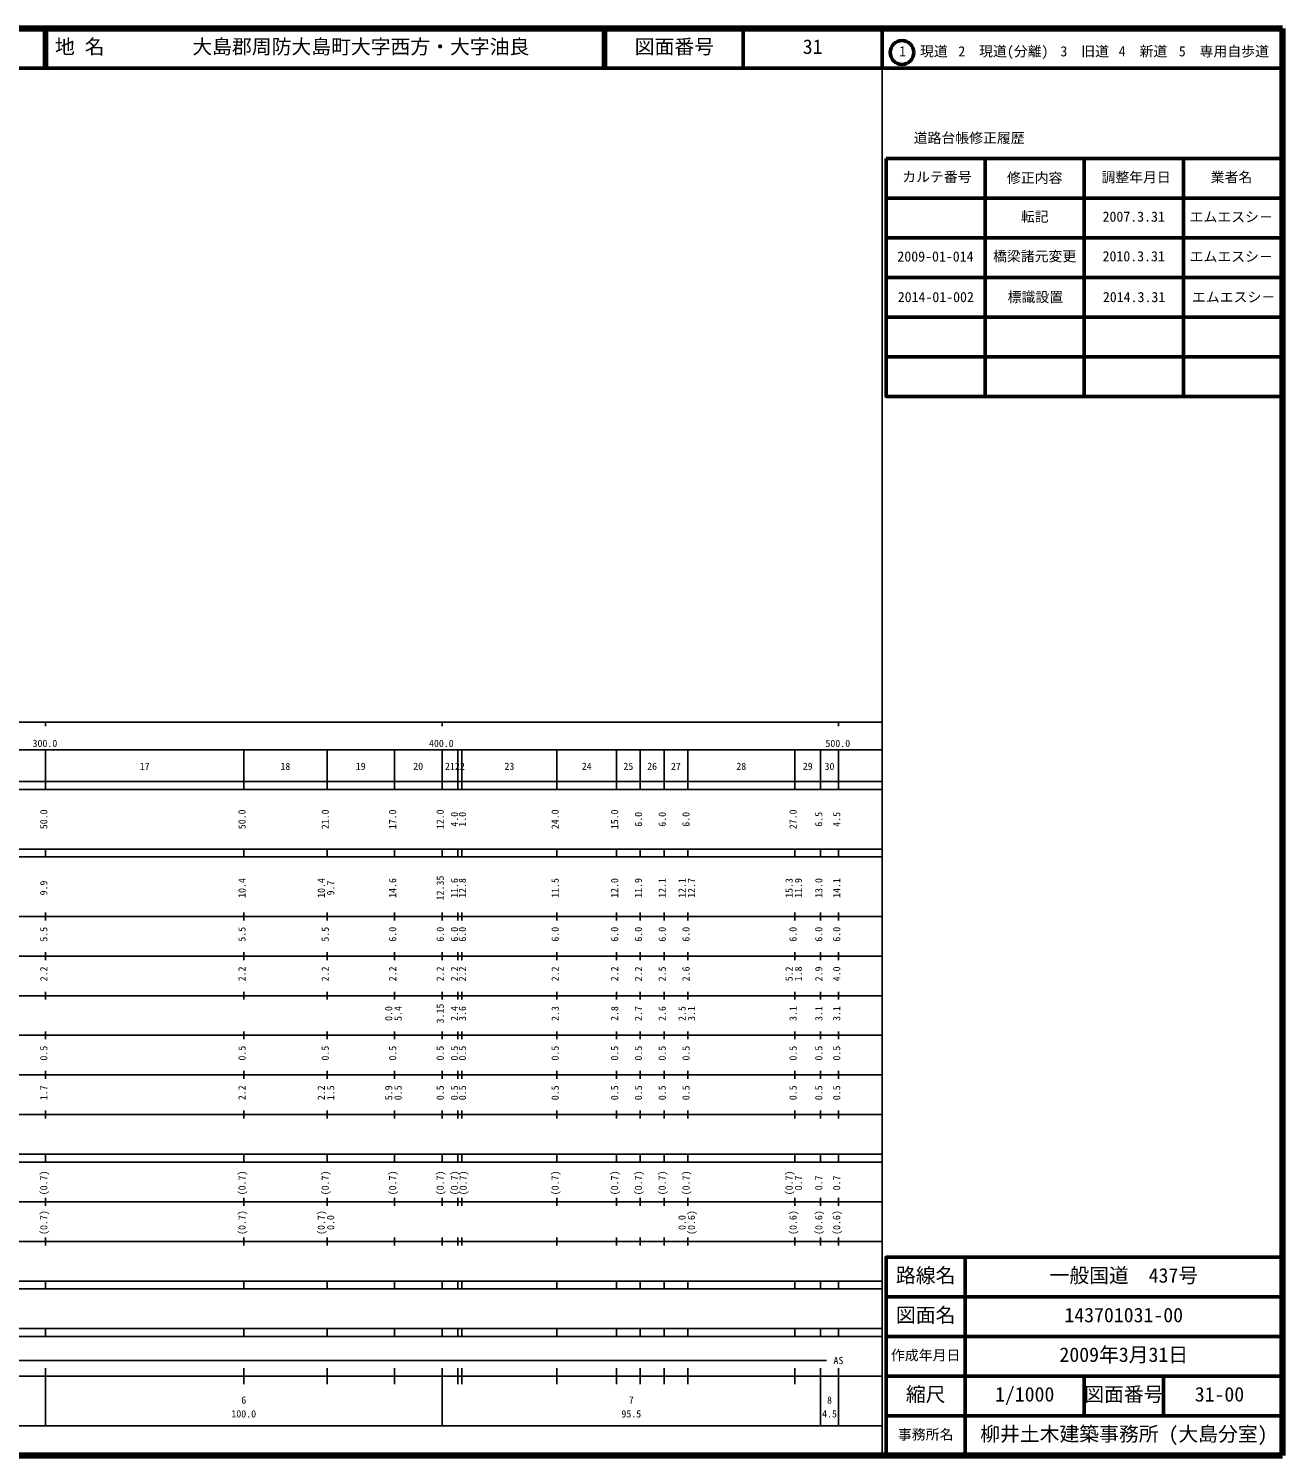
# Model space of a CAD drawing. Units: millimetres on the paper. Extents: x 40 to 680, y 20 to 380.
# Drawn here: x 363.7 to 680, y 20 to 380 of the extents above; entities that cross this region are included whole.
import ezdxf
from ezdxf.enums import TextEntityAlignment as Align

# ---------------------------------------------------------------- set-up
doc = ezdxf.new("R2010")
doc.units = ezdxf.units.MM
for name, color, linetype, lineweight in [('M-TTL', 2, 'Continuous', 140), ('M-TTL-BAND', 7, 'Continuous', 25), ('M-TTL-FRAM', 2, 'Continuous', 50), ('M-TTL-LINE', 7, 'Continuous', 50)]:
    doc.layers.add(name, color=color, linetype=linetype, lineweight=lineweight)
doc.layers.add('M-TTL-TXT', color=7, linetype='Continuous')
doc.styles.add('ＭＳ ゴシック', font='')
doc.styles.get('ＭＳ ゴシック').set_extended_font_data('MS Gothic')

msp = doc.modelspace()

# ---------------------------------------------------------------- linework, layer by layer
at = {"layer": 'M-TTL'}
for p, q in [((680, 380), (40, 380)), ((680, 20), (680, 380)), ((40, 20), (680, 20))]:
    msp.add_line(p, q, dxfattribs=at)
at = {"layer": 'M-TTL-BAND'}
for p, q in [((579, 20), (579, 370)), ((40, 205), (579, 205)), ((368, 205), (368, 204)), ((468, 205), (468, 204)), ((568, 205), (568, 204)), ((68, 198), (579, 198)), ((368, 188), (368, 198)), ((418, 188), (418, 198)), ((439, 188), (439, 198)), ((456, 188), (456, 198)), ((468, 188), (468, 198)), ((472, 188), (472, 198)), ((473, 188), (473, 198)), ((497, 188), (497, 198)), ((512, 188), (512, 198)), ((518, 188), (518, 198)), ((524, 188), (524, 198)), ((530, 188), (530, 198)), ((557, 188), (557, 198)), ((563.5, 188), (563.5, 198)), ((568, 188), (568, 198)), ((40, 190), (579, 190)), ((40, 188), (579, 188)), ((40, 173), (579, 173)), ((368, 171), (368, 173)), ((418, 171), (418, 173)), ((439, 171), (439, 173)), ((456, 171), (456, 173)), ((468, 171), (468, 173)), ((472, 171), (472, 173)), ((473, 171), (473, 173)), ((497, 171), (497, 173)), ((512, 171), (512, 173)), ((518, 171), (518, 173)), ((524, 171), (524, 173)), ((530, 171), (530, 173)), ((557, 171), (557, 173)), ((563.5, 171), (563.5, 173)), ((568, 171), (568, 173)), ((40, 171), (579, 171)), ((40, 156), (579, 156)), ((368, 155), (368, 157)), ((418, 155), (418, 157)), ((439, 155), (439, 157)), ((456, 155), (456, 157)), ((468, 155), (468, 157)), ((472, 155), (472, 157)), ((473, 155), (473, 157)), ((497, 155), (497, 157)), ((512, 155), (512, 157)), ((518, 155), (518, 157)), ((524, 155), (524, 157)), ((530, 155), (530, 157)), ((557, 155), (557, 157)), ((563.5, 155), (563.5, 157)), ((568, 155), (568, 157)), ((46, 146), (579, 146)), ((368, 145), (368, 147)), ((418, 145), (418, 147)), ((439, 145), (439, 147)), ((456, 145), (456, 147)), ((468, 145), (468, 147)), ((472, 145), (472, 147)), ((473, 145), (473, 147)), ((497, 145), (497, 147)), ((512, 145), (512, 147)), ((518, 145), (518, 147)), ((524, 145), (524, 147)), ((530, 145), (530, 147)), ((557, 145), (557, 147)), ((563.5, 145), (563.5, 147)), ((568, 145), (568, 147)), ((368, 135), (368, 137)), ((418, 135), (418, 137)), ((439, 135), (439, 137)), ((456, 135), (456, 137)), ((468, 135), (468, 137)), ((472, 135), (472, 137)), ((473, 135), (473, 137)), ((497, 135), (497, 137)), ((512, 135), (512, 137)), ((518, 135), (518, 137)), ((524, 135), (524, 137)), ((530, 135), (530, 137)), ((557, 135), (557, 137)), ((563.5, 135), (563.5, 137)), ((568, 135), (568, 137)), ((52, 136), (579, 136)), ((46, 126), (579, 126)), ((368, 125), (368, 127)), ((418, 125), (418, 127)), ((439, 125), (439, 127)), ((456, 125), (456, 127)), ((468, 125), (468, 127)), ((472, 125), (472, 127)), ((473, 125), (473, 127)), ((497, 125), (497, 127)), ((512, 125), (512, 127)), ((518, 125), (518, 127)), ((524, 125), (524, 127)), ((530, 125), (530, 127)), ((557, 125), (557, 127)), ((563.5, 125), (563.5, 127)), ((568, 125), (568, 127)), ((52, 116), (579, 116)), ((368, 115), (368, 117)), ((418, 115), (418, 117)), ((439, 115), (439, 117)), ((456, 115), (456, 117)), ((468, 115), (468, 117)), ((472, 115), (472, 117)), ((473, 115), (473, 117)), ((497, 115), (497, 117)), ((512, 115), (512, 117)), ((518, 115), (518, 117)), ((524, 115), (524, 117)), ((530, 115), (530, 117)), ((557, 115), (557, 117)), ((563.5, 115), (563.5, 117)), ((568, 115), (568, 117)), ((46, 106), (579, 106)), ((368, 105), (368, 107)), ((418, 105), (418, 107)), ((439, 105), (439, 107)), ((456, 105), (456, 107)), ((468, 105), (468, 107)), ((472, 105), (472, 107)), ((473, 105), (473, 107)), ((497, 105), (497, 107)), ((512, 105), (512, 107)), ((518, 105), (518, 107)), ((524, 105), (524, 107)), ((530, 105), (530, 107)), ((557, 105), (557, 107)), ((563.5, 105), (563.5, 107)), ((568, 105), (568, 107)), ((40, 96), (579, 96)), ((40, 94), (579, 94)), ((368, 94), (368, 96)), ((418, 94), (418, 96)), ((439, 94), (439, 96)), ((456, 94), (456, 96)), ((468, 94), (468, 96)), ((472, 94), (472, 96)), ((473, 94), (473, 96)), ((497, 94), (497, 96)), ((512, 94), (512, 96)), ((518, 94), (518, 96)), ((524, 94), (524, 96)), ((530, 94), (530, 96)), ((557, 94), (557, 96)), ((563.5, 94), (563.5, 96)), ((568, 94), (568, 96)), ((49, 84), (579, 84)), ((368, 83), (368, 85)), ((418, 83), (418, 85)), ((439, 83), (439, 85)), ((456, 83), (456, 85)), ((468, 83), (468, 85)), ((472, 83), (472, 85)), ((473, 83), (473, 85)), ((497, 83), (497, 85)), ((512, 83), (512, 85)), ((518, 83), (518, 85)), ((524, 83), (524, 85)), ((530, 83), (530, 85)), ((557, 83), (557, 85)), ((563.5, 83), (563.5, 85)), ((568, 83), (568, 85)), ((40, 74), (579, 74)), ((368, 73), (368, 75)), ((418, 73), (418, 75)), ((439, 73), (439, 75)), ((456, 73), (456, 75)), ((468, 73), (468, 75)), ((472, 73), (472, 75)), ((473, 73), (473, 75)), ((497, 73), (497, 75)), ((512, 73), (512, 75)), ((518, 73), (518, 75)), ((524, 73), (524, 75)), ((530, 73), (530, 75)), ((557, 73), (557, 75)), ((563.5, 73), (563.5, 75)), ((568, 73), (568, 75)), ((40, 64), (579, 64)), ((40, 62), (579, 62)), ((368, 62), (368, 64)), ((418, 62), (418, 64)), ((439, 62), (439, 64)), ((456, 62), (456, 64)), ((468, 62), (468, 64)), ((472, 62), (472, 64)), ((473, 62), (473, 64)), ((497, 62), (497, 64)), ((512, 62), (512, 64)), ((518, 62), (518, 64)), ((524, 62), (524, 64)), ((530, 62), (530, 64)), ((557, 62), (557, 64)), ((563.5, 62), (563.5, 64)), ((568, 62), (568, 64)), ((40, 52), (579, 52)), ((368, 50), (368, 52)), ((418, 50), (418, 52)), ((439, 50), (439, 52)), ((456, 50), (456, 52)), ((468, 50), (468, 52)), ((472, 50), (472, 52)), ((473, 50), (473, 52)), ((497, 50), (497, 52)), ((512, 50), (512, 52)), ((518, 50), (518, 52)), ((524, 50), (524, 52)), ((530, 50), (530, 52)), ((557, 50), (557, 52)), ((563.5, 50), (563.5, 52)), ((568, 50), (568, 52)), ((40, 50), (579, 50)), ((71, 44), (565, 44)), ((40, 40), (579, 40)), ((368, 27.5), (368, 42)), ((418, 38), (418, 42)), ((439, 38), (439, 42)), ((456, 38), (456, 42)), ((468, 27.5), (468, 42)), ((472, 38), (472, 42)), ((473, 38), (473, 42)), ((497, 38), (497, 42)), ((512, 38), (512, 42)), ((518, 38), (518, 42)), ((524, 38), (524, 42)), ((530, 38), (530, 42)), ((557, 38), (557, 42)), ((563.5, 27.5), (563.5, 42)), ((568, 27.5), (568, 42)), ((68, 27.5), (579, 27.5))]:
    msp.add_line(p, q, dxfattribs=at)
at = {"layer": 'M-TTL-FRAM'}
msp.add_line((580, 347.197), (680, 347.197), dxfattribs=at)
for points in [[(580, 347.197), (580, 287.197), (680, 287.197)], [(680, 70), (580, 70), (580, 20)]]:
    msp.add_lwpolyline(points, dxfattribs=at)
at = {"layer": 'M-TTL-LINE'}
for p, q in [((367.75, 380), (367.75, 370)), ((368.25, 380), (368.25, 370)), ((508.747, 380), (508.747, 370)), ((509.247, 380), (509.247, 370)), ((543.996, 380), (543.996, 370)), ((579, 380), (579, 370)), ((40, 370), (680, 370)), ((605, 347.197), (605, 287.197)), ((630, 347.197), (630, 287.197)), ((655, 347.197), (655, 287.197)), ((580, 337.197), (680, 337.197)), ((580, 327.197), (680, 327.197)), ((580, 317.197), (680, 317.197)), ((580, 307.197), (680, 307.197)), ((580, 297.197), (680, 297.197)), ((600, 70), (600, 20)), ((680, 60), (580, 60)), ((680, 50), (580, 50)), ((680, 40), (580, 40)), ((630, 40), (630, 30)), ((650, 40), (650, 30)), ((680, 30), (580, 30))]:
    msp.add_line(p, q, dxfattribs=at)
msp.add_circle((584.031, 373.958), 3, dxfattribs=at)

# ---------------------------------------------------------------- texts
at = {"layer": 'M-TTL-BAND', "style": 'ＭＳ ゴシック'}
for s, p in [('300.0', (364.719, 198.195)), ('400.0', (464.719, 198.195)), ('500.0', (564.719, 198.195)), ('17', (391.75, 192.405)), ('18', (427.25, 192.405)), ('19', (446.25, 192.405)), ('20', (460.75, 192.405)), ('21', (468.75, 192.405)), ('22', (471.25, 192.405)), ('23', (483.75, 192.405)), ('24', (503.25, 192.405)), ('25', (513.75, 192.405)), ('26', (519.75, 192.405)), ('27', (525.75, 192.405)), ('28', (542.25, 192.405)), ('29', (559, 192.405)), ('30', (564.5, 192.405)), ('AS', (566.75, 42.5)), ('6', (417.375, 32.523)), ('7', (515.125, 32.523)), ('8', (565.125, 32.523)), ('100.0', (414.875, 29.033)), ('95.5', (513.25, 29.033)), ('4.5', (563.875, 29.033))]:
    msp.add_text(s, height=1.833, dxfattribs=at).set_placement(p, align=Align.BOTTOM_LEFT)
for s, p in [('50.0', (369, 178)), ('50.0', (419, 178)), ('21.0', (440, 178)), ('17.0', (457, 178)), ('12.0', (469, 178)), ('4.0', (472.6, 178.625)), ('1.0', (474.6, 178.625)), ('24.0', (498, 178)), ('15.0', (513, 178)), ('6.0', (519, 178.625)), ('6.0', (525, 178.625)), ('6.0', (531, 178.625)), ('27.0', (558, 178)), ('6.5', (564.5, 178.625)), ('4.5', (569, 178.625)), ('12.35', (469, 160.049)), ('9.9', (369, 161.299)), ('10.4', (419, 160.674)), ('10.4', (439, 160.674)), ('9.7', (441.37, 161.299)), ('14.6', (457, 160.674)), ('11.6', (472.6, 160.674)), ('12.8', (474.6, 160.674)), ('11.5', (498, 160.674)), ('12.0', (513, 160.674)), ('11.9', (519, 160.674)), ('12.1', (525, 160.674)), ('12.1', (530, 160.674)), ('12.7', (532.37, 160.674)), ('15.3', (557, 160.674)), ('11.9', (559.37, 160.674)), ('13.0', (564.5, 160.674)), ('14.1', (569, 160.674)), ('5.5', (369, 149.625)), ('5.5', (419, 149.625)), ('5.5', (440, 149.625)), ('6.0', (457, 149.625)), ('6.0', (469, 149.625)), ('6.0', (472.6, 149.625)), ('6.0', (474.6, 149.625)), ('6.0', (498, 149.625)), ('6.0', (513, 149.625)), ('6.0', (519, 149.625)), ('6.0', (525, 149.625)), ('6.0', (531, 149.625)), ('6.0', (558, 149.625)), ('6.0', (564.5, 149.625)), ('6.0', (569, 149.625)), ('2.2', (369, 139.625)), ('2.2', (419, 139.625)), ('2.2', (440, 139.625)), ('2.2', (457, 139.625)), ('2.2', (469, 139.625)), ('2.2', (472.6, 139.625)), ('2.2', (474.6, 139.625)), ('2.2', (498, 139.625)), ('2.2', (513, 139.625)), ('2.2', (519, 139.625)), ('2.5', (525, 139.625)), ('2.6', (531, 139.625)), ('5.2', (557, 139.625)), ('1.8', (559.37, 139.625)), ('2.9', (564.5, 139.625)), ('4.0', (569, 139.625)), ('0.0', (456, 129.625)), ('5.4', (458.37, 129.625)), ('3.15', (469, 129)), ('2.4', (472.6, 129.625)), ('3.6', (474.6, 129.625)), ('2.3', (498, 129.625)), ('2.8', (513, 129.625)), ('2.7', (519, 129.625)), ('2.6', (525, 129.625)), ('2.5', (530, 129.625)), ('3.1', (532.37, 129.625)), ('3.1', (558, 129.625)), ('3.1', (564.5, 129.625)), ('3.1', (569, 129.625)), ('0.5', (369, 119.625)), ('0.5', (419, 119.625)), ('0.5', (440, 119.625)), ('0.5', (457, 119.625)), ('0.5', (469, 119.625)), ('0.5', (472.6, 119.625)), ('0.5', (474.6, 119.625)), ('0.5', (498, 119.625)), ('0.5', (513, 119.625)), ('0.5', (519, 119.625)), ('0.5', (525, 119.625)), ('0.5', (531, 119.625)), ('0.5', (558, 119.625)), ('0.5', (564.5, 119.625)), ('0.5', (569, 119.625)), ('1.7', (369, 109.625)), ('2.2', (419, 109.625)), ('2.2', (439, 109.625)), ('1.5', (441.37, 109.625)), ('5.9', (456, 109.625)), ('0.5', (458.37, 109.625)), ('0.5', (469, 109.625)), ('0.5', (472.6, 109.625)), ('0.5', (474.6, 109.625)), ('0.5', (498, 109.625)), ('0.5', (513, 109.625)), ('0.5', (519, 109.625)), ('0.5', (525, 109.625)), ('0.5', (531, 109.625)), ('0.5', (558, 109.625)), ('0.5', (564.5, 109.625)), ('0.5', (569, 109.625)), ('(0.7)', (369, 85.639)), ('(0.7)', (419, 85.639)), ('(0.7)', (440, 85.639)), ('(0.7)', (457, 85.639)), ('(0.7)', (469, 85.639)), ('(0.7)', (472.6, 85.639)), ('(0.7)', (474.8, 85.639)), ('(0.7)', (498, 85.639)), ('(0.7)', (513, 85.639)), ('(0.7)', (519, 85.639)), ('(0.7)', (525, 85.639)), ('(0.7)', (531, 85.639)), ('(0.7)', (557, 85.639)), ('0.7', (559.37, 86.889)), ('0.7', (564.5, 86.889)), ('0.7', (569, 86.889)), ('(0.7)', (369, 75.639)), ('(0.7)', (419, 75.639)), ('(0.7)', (439, 75.639)), ('0.0', (441.37, 76.889)), ('0.0', (530, 76.889)), ('(0.6)', (532.37, 75.639)), ('(0.6)', (558, 75.639)), ('(0.6)', (564.5, 75.639)), ('(0.6)', (569, 75.639))]:
    msp.add_text(s, height=1.833, rotation=90, dxfattribs=at).set_placement(p, align=Align.BOTTOM_LEFT)
at = {"layer": 'M-TTL-TXT', "style": 'ＭＳ ゴシック'}
for s, height, p in [('地 名', 3.666, (370.38, 372.5)), ('大島郡周防大島町大字西方・大字油良', 3.666, (405.024, 372.5)), ('図面番号', 3.666, (516.621, 372.5)), ('31', 3.666, (558.996, 372.5)), ('1\u3000現道', 2.566, (583.323, 372.208)), ('2\u3000現道(分離)', 2.566, (598.244, 372.208)), ('3\u3000旧道', 2.566, (623.996, 372.208)), ('4\u3000新道', 2.566, (638.699, 372.208)), ('5\u3000専用自歩道', 2.566, (653.853, 372.208)), ('道路台帳修正履歴', 2.566, (586.968, 350.363)), ('カルテ番号', 2.566, (584.089, 340.527)), ('修正内容', 2.566, (610.509, 340.273)), ('調整年月日', 2.566, (634.339, 340.447)), ('業者名', 2.566, (661.884, 340.447)), ('転記', 2.566, (614, 330.495)), ('2007.3.31', 2.566, (634.625, 330.495)), ('エムエスシ－', 2.566, (656.577, 330.439)), ('橋梁諸元変更', 2.566, (607, 320.495)), ('2009-01-014', 2.566, (582.875, 320.439)), ('2010.3.31', 2.566, (634.625, 320.495)), ('エムエスシ－', 2.566, (656.577, 320.439)), ('2014-01-002', 2.566, (582.962, 310.208)), ('標識設置', 2.566, (610.675, 310.208)), ('2014.3.31', 2.566, (634.712, 310.208)), ('エムエスシ－', 2.566, (657.175, 310.208)), ('路線名', 3.666, (582.5, 62.5)), ('一般国道\u3000437号', 3.666, (621.25, 62.5)), ('図面名', 3.666, (582.5, 52.5)), ('143701031-00', 3.666, (625, 52.5)), ('作成年月日', 2.566, (581.25, 43.25)), ('2009年3月31日', 3.666, (623.75, 42.5)), ('縮尺', 3.666, (585, 32.5)), ('1/1000', 3.666, (607.5, 32.5)), ('図面番号', 3.666, (630, 32.5)), ('31-00', 3.666, (657.875, 32.5)), ('事務所名', 2.566, (583, 23.25)), ('柳井土木建築事務所 (大島分室)', 3.666, (603.75, 22.5))]:
    msp.add_text(s, height=height, dxfattribs=at).set_placement(p, align=Align.BOTTOM_LEFT)

doc.saveas('drawing.dxf')
